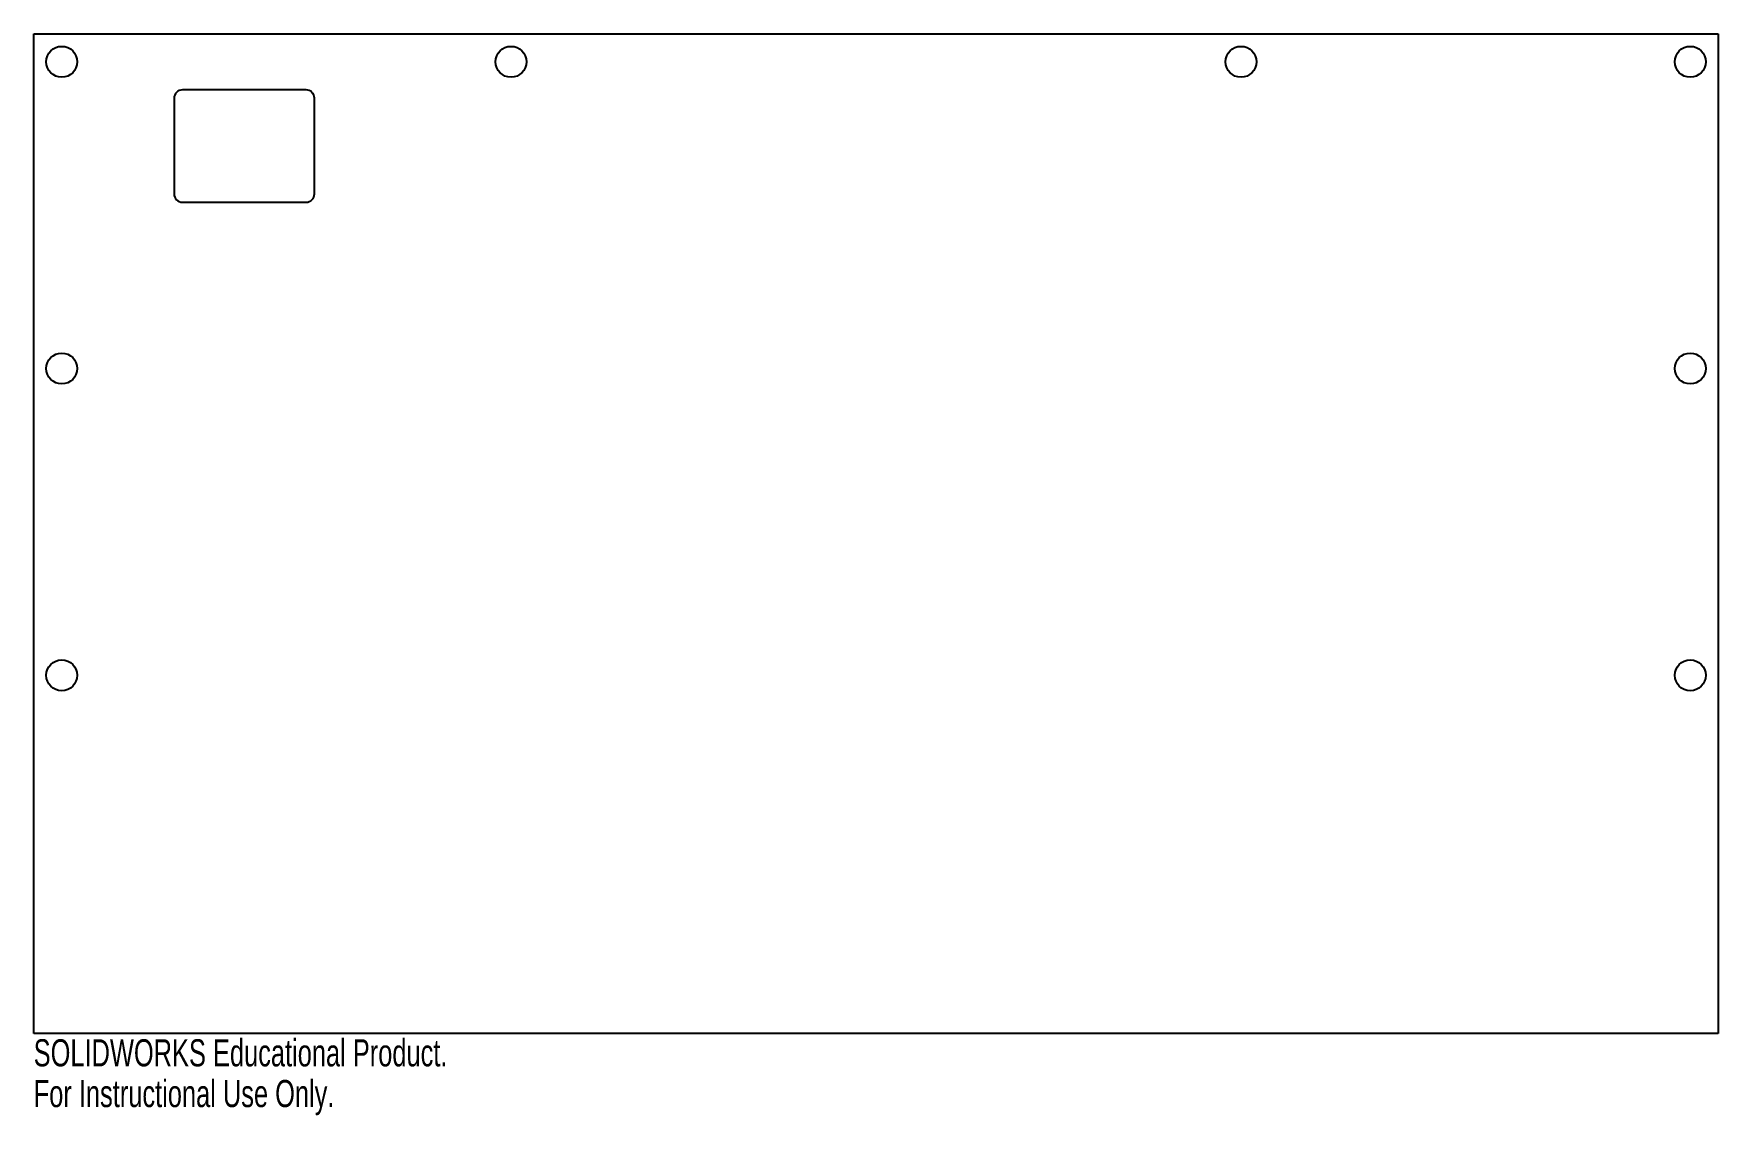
# Model space of a CAD drawing. Header units: millimetres. Extents: x -300 to 0, y -15 to 178.
import ezdxf

# ---------------------------------------------------------------- set-up
doc = ezdxf.new("R2010")
doc.units = ezdxf.units.MM
doc.styles.add('SLDTEXTSTYLE0', font='TXT', dxfattribs={"width": 0.7})

msp = doc.modelspace()

# ---------------------------------------------------------------- linework, layer by layer
at = {"color": 7, "linetype": 'Continuous', "lineweight": 25}
for p, q in [((-300, 0), (-300, 178)), ((-300, 178), (0, 178)), ((0, 178), (0, 0)), ((-251.5, 168), (-273.5, 168)), ((-275, 166.5), (-275, 149.5)), ((-250, 149.5), (-250, 166.5)), ((-273.5, 148), (-251.5, 148)), ((0, 0), (-300, 0))]:
    msp.add_line(p, q, dxfattribs=at)
for centre in [(-295, 173), (-215, 173), (-85, 173), (-5, 173), (-295, 118.39), (-5, 118.39), (-295, 63.77), (-5, 63.77)]:
    msp.add_circle(centre, 2.75, dxfattribs=at)
for centre, start, end in [((-251.5, 166.5), 0, 90), ((-273.5, 166.5), 90, 180), ((-273.5, 149.5), 180, 270), ((-251.5, 149.5), 270, 0)]:
    msp.add_arc(centre, 1.5, start, end, dxfattribs=at)

# ---------------------------------------------------------------- texts
at = {"color": 7, "linetype": 'Continuous', "char_height": 4.8336, "attachment_point": 1, "style": 'SLDTEXTSTYLE0'}
for s, insert in [('SOLIDWORKS Educational Product.', (-300, -1.02)), ('For Instructional Use Only.', (-300, -8.27))]:
    msp.add_mtext(s, dxfattribs=dict(at, insert=insert))

doc.saveas('drawing.dxf')
